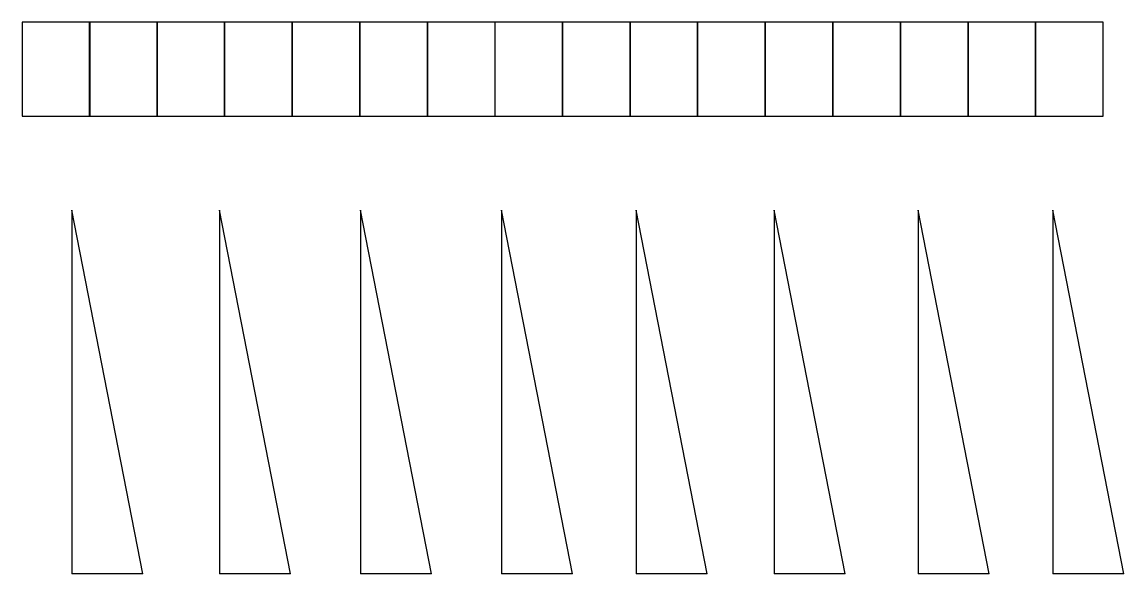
# Model space of a CAD drawing. Extents: x 84 to 1480, y 183 to 2264.
# Drawn here: x 84 to 1472, y 183 to 878 of the extents above; entities that cross this region are included whole.
import ezdxf

# ---------------------------------------------------------------- set-up
doc = ezdxf.new("R2010")
doc.units = 0
doc.layers.add('R5_DOME_SHEET_1', color=7, linetype='CONTINUOUS')

msp = doc.modelspace()

# ---------------------------------------------------------------- linework, layer by layer
at = {"layer": 'R5_DOME_SHEET_1', "color": 7}
for points in [[(169.319996, 878.479978), (84.239998, 878.479978)], [(84.239998, 878.479978), (84.239998, 759.919981)], [(169.319996, 759.919981), (169.319996, 878.479978)], [(254.519994, 878.479978), (169.439996, 878.479978)], [(169.439996, 878.479978), (169.439996, 759.919981)], [(339.359992, 878.479978), (254.279994, 878.479978)], [(254.279994, 878.479978), (254.279994, 759.919981)], [(254.519994, 759.919981), (254.519994, 878.479978)], [(424.379989, 878.479978), (339.299992, 878.479978)], [(339.299992, 878.479978), (339.299992, 759.919981)], [(339.359992, 759.919981), (339.359992, 878.479978)], [(424.379989, 759.919981), (424.379989, 878.479978)], [(509.699987, 878.479978), (424.619989, 878.479978)], [(424.619989, 878.479978), (424.619989, 759.919981)], [(509.699987, 759.919981), (509.699987, 878.479978)], [(594.959985, 878.479978), (509.939987, 878.479978)], [(509.939987, 878.479978), (509.939987, 759.919981)], [(594.959985, 759.919981), (594.959985, 878.479978)], [(680.039983, 878.479978), (594.959985, 878.479978)], [(594.959985, 878.479978), (594.959985, 759.919981)], [(764.879981, 878.479978), (679.799983, 878.479978)], [(679.799983, 878.479978), (679.799983, 759.919981)], [(680.039983, 759.919981), (680.039983, 878.479978)], [(764.879981, 759.919981), (764.879981, 878.479978)], [(850.079979, 878.479978), (765.059981, 878.479978)], [(765.059981, 878.479978), (765.059981, 759.919981)], [(850.079979, 759.919981), (850.079979, 878.479978)], [(935.099977, 878.479978), (850.079979, 878.479978)], [(850.079979, 878.479978), (850.079979, 759.919981)], [(935.099977, 759.919981), (935.099977, 878.479978)], [(1020.179974, 878.479978), (935.099977, 878.479978)], [(935.099977, 878.479978), (935.099977, 759.919981)], [(1020.179974, 759.919981), (1020.179974, 878.479978)], [(1105.559972, 878.479978), (1020.479974, 878.479978)], [(1020.479974, 878.479978), (1020.479974, 759.919981)], [(1105.559972, 759.919981), (1105.559972, 878.479978)], [(1190.69997, 878.479978), (1105.679972, 878.479978)], [(1105.679972, 878.479978), (1105.679972, 759.919981)], [(1190.69997, 759.919981), (1190.69997, 878.479978)], [(1275.959968, 878.479978), (1190.87997, 878.479978)], [(1190.87997, 878.479978), (1190.87997, 759.919981)], [(1275.959968, 759.919981), (1275.959968, 878.479978)], [(1361.039966, 878.479978), (1276.019968, 878.479978)], [(1276.019968, 878.479978), (1276.019968, 759.919981)], [(1445.939964, 878.479978), (1360.859966, 878.479978)], [(1360.859966, 878.479978), (1360.859966, 759.919981)], [(1361.039966, 759.919981), (1361.039966, 878.479978)], [(1445.939964, 759.919981), (1445.939964, 878.479978)], [(84.239998, 759.919981), (169.319996, 759.919981)], [(169.439996, 759.919981), (254.519994, 759.919981)], [(254.279994, 759.919981), (339.359992, 759.919981)], [(339.299992, 759.919981), (424.379989, 759.919981)], [(424.619989, 759.919981), (509.699987, 759.919981)], [(509.939987, 759.919981), (594.959985, 759.919981)], [(594.959985, 759.919981), (680.039983, 759.919981)], [(679.799983, 759.919981), (764.879981, 759.919981)], [(765.059981, 759.919981), (850.079979, 759.919981)], [(850.079979, 759.919981), (935.099977, 759.919981)], [(935.099977, 759.919981), (1020.179974, 759.919981)], [(1020.479974, 759.919981), (1105.559972, 759.919981)], [(1105.679972, 759.919981), (1190.69997, 759.919981)], [(1190.87997, 759.919981), (1275.959968, 759.919981)], [(1276.019968, 759.919981), (1361.039966, 759.919981)], [(1360.859966, 759.919981), (1445.939964, 759.919981)], [(147.119996, 641.539984), (147.119996, 182.779995)], [(236.579994, 182.779995), (147.119996, 641.539984)], [(332.879992, 641.539984), (332.879992, 182.779995)], [(422.339989, 182.779995), (332.879992, 641.539984)], [(510.539987, 641.539984), (510.539987, 182.779995)], [(599.999985, 182.779995), (510.539987, 641.539984)], [(688.199983, 641.539984), (688.199983, 182.779995)], [(777.719981, 182.779995), (688.199983, 641.539984)], [(857.819979, 641.539984), (857.819979, 182.779995)], [(947.279976, 182.779995), (857.819979, 641.539984)], [(1031.459974, 641.539984), (1031.459974, 182.779995)], [(1120.919972, 182.779995), (1031.459974, 641.539984)], [(1213.13997, 641.539984), (1213.13997, 182.779995)], [(1302.659967, 182.779995), (1213.13997, 641.539984)], [(1382.759965, 641.539984), (1382.759965, 182.779995)], [(1472.279963, 182.779995), (1382.759965, 641.539984)], [(236.579994, 182.779995), (147.119996, 182.779995)], [(422.339989, 182.779995), (332.879992, 182.779995)], [(599.999985, 182.779995), (510.539987, 182.779995)], [(777.719981, 182.779995), (688.199983, 182.779995)], [(947.279976, 182.779995), (857.819979, 182.779995)], [(1120.919972, 182.779995), (1031.459974, 182.779995)], [(1302.659967, 182.779995), (1213.13997, 182.779995)], [(1472.279963, 182.779995), (1382.759965, 182.779995)]]:
    msp.add_lwpolyline(points, dxfattribs=at)

doc.saveas('drawing.dxf')
